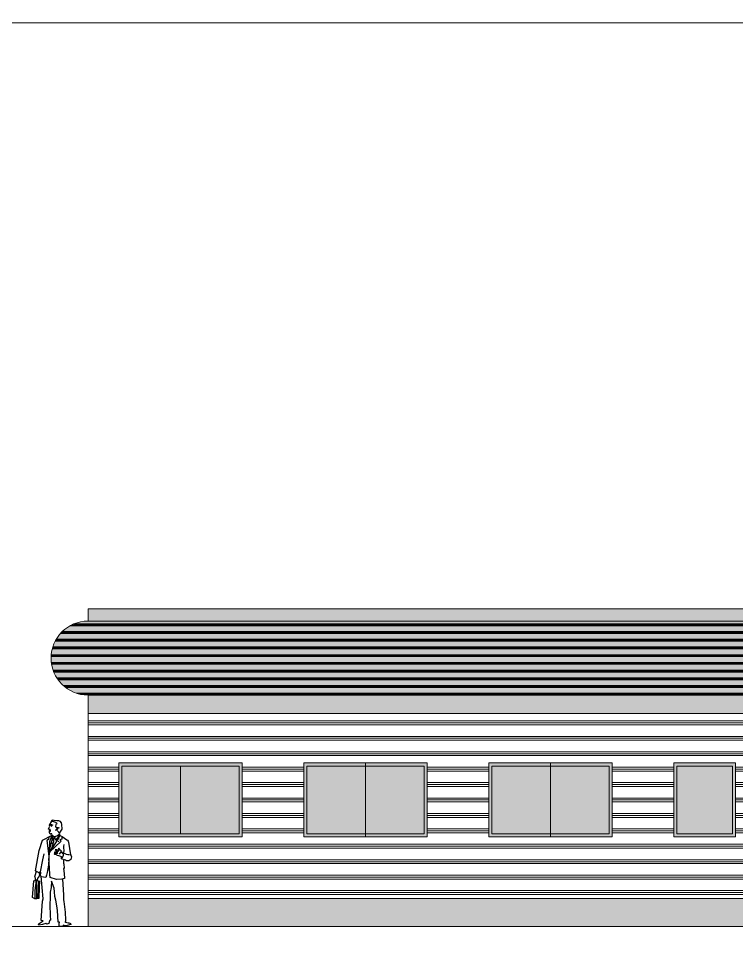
# Model space of a CAD drawing. Header units: inches. Extents: x 4 to 844, y 19 to 530.
# Drawn here: x 17.19 to 28.84, y 156.46 to 171.45 of the extents above; entities that cross this region are included whole.
import ezdxf

# ---------------------------------------------------------------- set-up
doc = ezdxf.new("R2010")
doc.units = ezdxf.units.IN
doc.header["$MEASUREMENT"] = 0
doc.layers.add('PEOPLE', color=41, linetype='Continuous')

# ---------------------------------------------------------------- blocks, each defined once
blk = doc.blocks.new('AZPED4')
at = {"color": 0, "linetype": 'ByBlock'}
for p, q in [((-2.96, 63.35), (-1.49, 65.83)), ((-1.64, 66.21), (-1.42, 66.59)), ((-1.49, 65.83), (-1.64, 66.21)), ((-1.42, 66.59), (-0.05, 66.55)), ((-0.05, 66.55), (1.69, 66.33)), ((1.69, 66.33), (2.68, 66.25)), ((2.68, 66.25), (3.57, 65.84)), ((3.57, 65.84), (4.42, 64.8)), ((-3.65, 60.97), (-2.82, 62.58)), ((-3.6, 60.81), (-3.65, 60.97)), ((-3.45, 60.63), (-3.6, 60.81)), ((-2.99, 60.44), (-3.45, 60.63)), ((-3.12, 59.39), (-3.08, 59.5)), ((-3.04, 59.29), (-3.12, 59.39)), ((-3.12, 58.44), (-2.99, 59.29)), ((-3.08, 59.5), (-2.98, 59.53)), ((-2.97, 59.87), (-2.99, 60.44)), ((-2.82, 62.58), (-2.96, 63.35)), ((4.75, 60.77), (3.06, 58.08)), ((4.42, 64.8), (4.68, 63.75)), ((4.68, 63.75), (4.75, 60.77)), ((-9.74, 46.98), (-7.44, 53.69)), ((-7.44, 53.69), (-1.27, 56.94)), ((-1.55, 57.8), (-2.25, 57.74)), ((-1.27, 56.94), (-1.55, 57.8)), ((3.06, 58.08), (3.55, 56.76)), ((3.55, 56.76), (5.02, 55.94)), ((5.02, 55.94), (7.95, 53.99)), ((7.95, 53.99), (8.49, 53.62)), ((8.49, 53.62), (8.84, 53.12)), ((2.48, 53.04), (2.86, 52.69)), ((2.86, 52.69), (2.86, 52.69)), ((6.06, 47.4), (5.94, 45.39)), ((8.84, 53.12), (9.15, 52.41)), ((9.15, 52.41), (10.32, 44.42)), ((-12, 34.19), (-9.74, 46.98)), ((4.7, 41.86), (4.59, 43.15)), ((10.5, 41.44), (10.03, 40.9)), ((10.32, 44.42), (10.78, 43.65)), ((10.79, 42.19), (10.5, 41.44)), ((10.78, 43.65), (10.9, 42.95)), ((10.9, 42.95), (10.79, 42.19)), ((6.52, 41.2), (5.79, 41.28)), ((5.79, 41.28), (5.92, 38.63)), ((6.35, 35.49), (5.96, 35.54)), ((5.96, 35.54), (6.25, 32.45)), ((6.02, 38.59), (6.35, 35.49)), ((7.16, 41.02), (6.52, 41.2)), ((7.78, 40.57), (7.16, 41.02)), ((8.15, 40.49), (7.78, 40.57)), ((9.29, 40.42), (8.15, 40.49)), ((10.03, 40.9), (9.29, 40.42)), ((-12.45, 30.18), (-11.58, 33.2)), ((-11.97, 29.34), (-12.45, 30.18)), ((-11.48, 33.92), (-12, 34.19)), ((-11.58, 33.2), (-11.48, 33.92)), ((-10.58, 29.63), (-10.86, 28.45)), ((-10.22, 29.61), (-10.58, 29.63)), ((-9.43, 31.07), (-10.22, 29.61)), ((-9.27, 33.38), (-9.65, 32.68)), ((-9.65, 32.68), (-9.43, 31.07)), ((-8.64, 33.34), (-9.27, 33.38)), ((-8.81, 30.68), (-8.64, 33.34)), ((-8.4, 30.7), (-8.81, 30.68)), ((-7.07, 16.15), (-8.4, 30.7)), ((6.25, 32.45), (6.61, 29.25)), ((-13.9, 17.1), (-12.99, 27.76)), ((-12.99, 27.76), (-12.35, 27.89)), ((-11.58, 27.86), (-12.42, 21.53)), ((-12.35, 27.89), (-11.08, 27.82)), ((-11.93, 28.09), (-11.97, 29.34)), ((-11.11, 28.39), (-11.93, 28.09)), ((-11.08, 27.82), (-11.11, 28.39)), ((-11.09, 16.68), (-11.08, 27.82)), ((-10.86, 28.45), (-10.94, 27.88)), ((-10.94, 27.88), (-9.35, 27.56)), ((-10.86, 28.45), (-10.86, 28.45)), ((-9.98, 27.68), (-10.39, 23.11)), ((-9.72, 23.76), (-9.78, 16.52)), ((-9.35, 27.56), (-9.72, 23.76)), ((-1.72, 27.51), (-2.01, 23.55)), ((-0.14, 22.99), (-1.72, 27.51)), ((5.33, 28.94), (5.9, 18.48)), ((-12.42, 21.53), (-12.31, 16.3)), ((-10.39, 23.11), (-10.46, 16.44)), ((-2.62, 20.39), (-2.66, 17.15)), ((-2.01, 23.55), (-2.62, 20.39)), ((0.1, 20.68), (-0.14, 22.99)), ((0.33, 17.73), (0.1, 20.68)), ((0.9, 15.37), (0.33, 17.73)), ((5.9, 18.48), (5.79, 16.64)), ((-12.31, 16.3), (-13.9, 17.1)), ((-11.06, 16.28), (-12.31, 16.3)), ((-10.46, 16.44), (-11.09, 16.68)), ((-11.09, 16.68), (-11.06, 16.28)), ((-9.78, 16.52), (-10.46, 16.44)), ((-8.28, 2.38), (-7.44, 14.72)), ((-7.44, 14.72), (-7.07, 16.15)), ((-2.66, 17.15), (-2.75, 12.39)), ((-2.75, 12.39), (-2.56, 5.6)), ((1.71, 11.73), (0.9, 15.37)), ((5.79, 16.64), (5.79, 15.51)), ((5.79, 15.51), (6.07, 14.48)), ((6.07, 14.48), (6.41, 12.84)), ((6.41, 12.84), (7.02, 7.64)), ((1.99, 8.87), (1.71, 11.73)), ((2.39, 1.43), (1.99, 8.87)), ((7.02, 7.64), (7.21, 2.72)), ((-9.97, -0.02), (-9.73, 0.39)), ((-9.73, 0.39), (-7, 2.26)), ((-7, 2.26), (-8.28, 2.38)), ((-5.29, 0.44), (-7.47, -0.11)), ((-4.67, 0.06), (-5.29, 0.44)), ((-3.39, 0.5), (-4.67, 0.06)), ((-3.09, 2.37), (-3.39, 0.5)), ((-2.49, 2.61), (-3.09, 2.37)), ((-2.56, 5.6), (-2.49, 2.61)), ((3.39, 1.43), (2.39, 1.43)), ((3.06, -0.34), (3.09, 0.27)), ((3.09, 0.27), (3.39, 1.43)), ((7.22, 1.85), (6.79, 1.63)), ((6.79, 1.63), (7.21, 1.36)), ((7.21, 2.72), (7.22, 1.85)), ((7.21, 1.36), (7.99, 1.04)), ((7.99, 1.04), (8.8, 0.87)), ((8.8, 0.87), (9.31, 0.84)), ((9.31, 0.84), (9.92, 0.77)), ((9.92, 0.77), (10.34, 0.44)), ((10.34, 0.44), (10.63, -0.2)), ((-9.9, -0.52), (-9.97, -0.02)), ((-7.47, -0.11), (-9.9, -0.52)), ((3.22, -1.35), (3.06, -0.34)), ((5.58, -1.19), (3.22, -1.35)), ((5.6, -0.61), (5.58, -1.19)), ((6.89, -0.94), (5.6, -0.61)), ((8.32, -0.85), (6.89, -0.94)), ((10.63, -0.2), (8.32, -0.85))]:
    blk.add_line(p, q, dxfattribs=at)
for points in [[(-1.49, 65.83), (-0.88, 65.71), (-0.49, 65.51), (0.68, 65.24), (0.8, 65.04), (1.37, 64.66), (1.73, 64.24), (1.38, 63.79), (0.96, 63.39), (0.84, 62.66), (1.01, 62.04), (1.86, 61.74), (2.55, 61.68), (3.09, 61.64), (3.09, 61.63)], [(-3.16, 60.58), (-3, 60.66), (-2.82, 60.63), (-2.54, 60.48), (-2.32, 60.64)], [(-2.97, 59.87), (-3.05, 59.78), (-2.79, 59.7), (-2.31, 59.76), (-2.16, 59.85)], [(-3.04, 59.29), (-2.74, 59.24), (-2.48, 59.4)], [(-2.41, 63.68), (-2.29, 63.6), (-1.94, 63.65), (-1.57, 63.58)], [(-2.38, 63.71), (-1.92, 63.76), (-1.42, 63.54), (-0.89, 63.21)], [(-2.21, 63.19), (-1.71, 62.9), (-1.5, 62.78), (-1.84, 62.65), (-1.86, 62.65), (-2.07, 62.47)], [(-1.9, 63), (-1.98, 62.75), (-1.91, 62.65)], [(0.82, 59.89), (1.05, 59.98), (1.22, 60.4), (1.89, 60.73), (1.96, 61.3)], [(1.28, 61.89), (1.43, 61.59), (1.8, 61.35), (2.54, 60.85)], [(3.04, 58.11), (2.6, 59), (2.03, 59.72), (1.66, 60.46)], [(-3.58, 55.65), (-3.69, 54.02), (-4.65, 53.42), (-3.52, 43.42), (-3.51, 41.95)], [(-3.13, 46.07), (-2.75, 52.79), (-1.73, 55.85), (-1.3, 56.91), (-1.3, 56.93)], [(4.85, 56.01), (4.79, 54.4), (3.57, 53.88), (4.43, 53.12), (-3.11, 46.09)], [(2.82, 55.22), (2.25, 54.38), (-3.11, 46.09)], [(-1.01, 55.25), (-1.01, 54.51), (-1.62, 53.4), (-2.46, 50.7), (-2.76, 48.69), (-2.9, 46.8)], [(-2.01, 55.05), (-1.78, 54.37), (-0.62, 55.72)], [(-0.22, 55.96), (0.55, 55.63), (-0.43, 54.43), (-0.54, 52.7), (-1.17, 50.45), (-1.78, 48.27)], [(-1.27, 56.88), (-0.55, 56.16), (0.29, 56.09), (0.29, 56.09), (1.6, 56.52), (3.24, 57.59)], [(0.13, 55.17), (0.97, 53.58), (3.44, 56.5)], [(2.82, 55.22), (3.55, 56.76)], [(5.82, 44.74), (5.39, 45.16), (5.03, 45.79), (4.7, 46.39), (4.3, 46.88), (3.83, 47.22), (3.13, 48.18), (2.89, 48.47), (2.77, 48), (2.95, 47.5), (3.21, 47.1), (2.52, 47.28), (1.58, 47.56), (0.66, 47.53), (0.7, 47.32), (0.93, 47.12), (1.4, 46.98), (1.4, 46.96), (2.16, 46.73), (2.74, 46.62), (2.16, 46.23), (0.55, 46.07), (0.2, 45.99), (0.11, 45.72), (0.38, 45.66), (0.98, 45.72), (2.23, 45.58), (1.81, 45.24), (0.71, 45.15), (0.71, 45.15), (0.05, 45.1), (-0.04, 44.87), (0.08, 44.72), (0.62, 44.64), (1.12, 44.5), (1.32, 44.27), (1.76, 44.11), (2.63, 43.98), (2.63, 43.98), (3.27, 43.72), (5.07, 42.95)], [(6.14, 50.89), (5.79, 49.56), (5.79, 49.56), (5.92, 48.56), (6.06, 47.4)], [(-8.77, 33.57), (-7.3, 41.14), (-6.46, 44.91)], [(6.61, 29.25), (4.75, 28.79), (1.48, 28.65), (-2.55, 29.76), (-2.9, 31.72), (-3.12, 35.98), (-3.51, 41.95), (-3.79, 37.66), (-4.45, 32.97), (-4.86, 31.4), (-5.45, 29.9), (-8.32, 30.22)], [(-3.11, 46.09), (-3.52, 43.42)], [(4.11, 46.2), (3.04, 44.81)], [(5.57, 41.29), (4.7, 41.86), (5.48, 43.08), (5.86, 44.02), (5.79, 45.34), (5.79, 45.34), (6.69, 45.09), (7.59, 44.75), (8.73, 44.51), (9.63, 44.5)], [(-11.48, 33.92), (-9.9, 33)]]:
    blk.add_lwpolyline(points, dxfattribs=at)
blk.add_arc((-2.38, 58.47), 0.745, 182.51475, 279.96665, dxfattribs=at)
blk.add_point((-1.58, 51.74), dxfattribs=at)

msp = doc.modelspace()

# ---------------------------------------------------------------- hatches: boundary and pattern name
at = {"lineweight": 0, "true_color": 0x293189}
h = msp.add_hatch(color=177, dxfattribs=at)
h.dxf.hatch_style = 1
h.paths.add_polyline_path([(48.72299, 161.88397), (18.32299, 161.88397), (18.32299, 161.68397), (48.72299, 161.68397)])
h.paths.add_polyline_path([(48.72299, 160.48397), (18.32299, 160.48397), (18.32299, 160.18397), (48.72299, 160.18397)])
at = {"lineweight": 0}
h = msp.add_hatch(color=256, dxfattribs=at)
h.dxf.hatch_style = 1
h.paths.add_polyline_path([(48.72299, 160.48397, 1), (48.72299, 161.68397), (18.32299, 161.68397, 1), (18.32299, 160.48397)])
at = {"lineweight": 0, "true_color": 0x4554a5}
h = msp.add_hatch(dxfattribs=at)
h.set_pattern_fill('PLAST', color=175, scale=0.5)
h.set_pattern_definition([(0, (-119.41496, 135.10793), (0, 0.125), []), (0, (-119.41496, 135.12356), (0, 0.125), []), (0, (-119.41496, 135.13918), (0, 0.125), [])])
h.paths.add_polyline_path([(48.72299, 160.48397, 1), (48.72299, 161.68397), (18.32299, 161.68397, 1), (18.32299, 160.48397)])
at = {"lineweight": 0, "true_color": 0x293189}
h = msp.add_hatch(dxfattribs=at)
h.set_pattern_fill('PLAST', color=177)
h.set_pattern_definition([(0, (-120.44203, 117.00182), (0, 0.25), []), (0, (-120.44203, 117.03307), (0, 0.25), []), (0, (-120.44203, 117.06432), (0, 0.25), [])])
h.paths.add_polyline_path([(18.32299, 160.18397), (18.32299, 157.18397), (48.72299, 157.18397), (48.72299, 160.18397)])
h.paths.add_polyline_path([(39.52299, 159.38397), (43.52299, 159.38397), (43.52299, 158.18397), (39.52299, 158.18397)], flags=16)
h.paths.add_polyline_path([(39.57299, 159.33397), (43.47299, 159.33397), (43.47299, 158.23397), (39.57299, 158.23397)], flags=0)
h.paths.add_polyline_path([(28.82299, 159.38397), (28.82299, 158.18397), (27.82299, 158.18397), (27.82299, 159.38397)], flags=16)
h.paths.add_polyline_path([(28.77299, 159.33397), (28.77299, 158.23397), (27.87299, 158.23397), (27.87299, 159.33397)], flags=0)
h.paths.add_polyline_path([(26.82299, 159.38397), (26.82299, 158.18397), (24.82299, 158.18397), (24.82299, 159.38397)], flags=16)
h.paths.add_polyline_path([(26.77299, 159.33397), (26.77299, 158.23397), (24.87299, 158.23397), (24.87299, 159.33397)], flags=0)
h.paths.add_polyline_path([(45.52299, 159.38397), (47.52299, 159.38397), (47.52299, 158.18397), (45.52299, 158.18397)], flags=16)
h.paths.add_polyline_path([(45.57299, 159.33397), (47.47299, 159.33397), (47.47299, 158.23397), (45.57299, 158.23397)], flags=0)
h.paths.add_polyline_path([(23.82299, 159.38397), (23.82299, 158.18397), (21.82299, 158.18397), (21.82299, 159.38397)], flags=16)
h.paths.add_polyline_path([(23.77299, 159.33397), (23.77299, 158.23397), (21.87299, 158.23397), (21.87299, 159.33397)], flags=0)
h.paths.add_polyline_path([(20.82299, 159.38397), (20.82299, 158.18397), (18.82299, 158.18397), (18.82299, 159.38397)], flags=16)
h.paths.add_polyline_path([(20.77299, 159.33397), (20.77299, 158.23397), (18.87299, 158.23397), (18.87299, 159.33397)], flags=0)
at = {"lineweight": 0}
h = msp.add_hatch(color=34, dxfattribs=at)
h.dxf.hatch_style = 1
h.paths.add_polyline_path([(20.82299, 159.38397), (19.82299, 159.38397), (19.82299, 159.33397), (20.77299, 159.33397), (20.77299, 158.23397), (19.82299, 158.23397), (19.82299, 158.18397), (20.82299, 158.18397)])
h.paths.add_polyline_path([(19.82299, 159.38397), (18.82299, 159.38397), (18.82299, 158.18397), (19.82299, 158.18397), (19.82299, 158.23397), (18.87299, 158.23397), (18.87299, 159.33397), (19.82299, 159.33397)])
h = msp.add_hatch(color=256, dxfattribs=at)
h.dxf.hatch_style = 1
h.set_gradient(color1=(173, 221, 247))
h.paths.add_polyline_path([(19.82299, 159.33397), (18.87299, 159.33397), (18.87299, 158.23397), (19.82299, 158.23397)])
h.paths.add_polyline_path([(20.77299, 159.33397), (19.82299, 159.33397), (19.82299, 158.23397), (20.77299, 158.23397)])
h = msp.add_hatch(color=34, dxfattribs=at)
h.dxf.hatch_style = 1
h.paths.add_polyline_path([(23.82299, 159.38397), (22.82299, 159.38397), (22.82299, 159.33397), (23.77299, 159.33397), (23.77299, 158.23397), (22.82299, 158.23397), (22.82299, 158.18397), (23.82299, 158.18397)])
h.paths.add_polyline_path([(22.82299, 159.38397), (21.82299, 159.38397), (21.82299, 158.18397), (22.82299, 158.18397), (22.82299, 158.23397), (21.87299, 158.23397), (21.87299, 159.33397), (22.82299, 159.33397)])
h = msp.add_hatch(color=256, dxfattribs=at)
h.dxf.hatch_style = 1
h.set_gradient(color1=(173, 221, 247))
h.paths.add_polyline_path([(22.82299, 159.33397), (21.87299, 159.33397), (21.87299, 158.23397), (22.82299, 158.23397)])
h.paths.add_polyline_path([(23.77299, 159.33397), (22.82299, 159.33397), (22.82299, 158.23397), (23.77299, 158.23397)])
h = msp.add_hatch(color=34, dxfattribs=at)
h.dxf.hatch_style = 1
h.paths.add_polyline_path([(26.82299, 159.38397), (25.82299, 159.38397), (25.82299, 159.33397), (26.77299, 159.33397), (26.77299, 158.23397), (25.82299, 158.23397), (25.82299, 158.18397), (26.82299, 158.18397)])
h.paths.add_polyline_path([(25.82299, 159.38397), (24.82299, 159.38397), (24.82299, 158.18397), (25.82299, 158.18397), (25.82299, 158.23397), (24.87299, 158.23397), (24.87299, 159.33397), (25.82299, 159.33397)])
h = msp.add_hatch(color=256, dxfattribs=at)
h.dxf.hatch_style = 1
h.set_gradient(color1=(173, 221, 247))
h.paths.add_polyline_path([(25.82299, 159.33397), (24.87299, 159.33397), (24.87299, 158.23397), (25.82299, 158.23397)])
h.paths.add_polyline_path([(26.77299, 159.33397), (25.82299, 159.33397), (25.82299, 158.23397), (26.77299, 158.23397)])
h = msp.add_hatch(color=34, dxfattribs=at)
h.dxf.hatch_style = 1
h.paths.add_polyline_path([(27.82299, 158.18397), (28.82299, 158.18397), (28.82299, 159.38397), (27.82299, 159.38397)])
h.paths.add_polyline_path([(27.87299, 158.23397), (28.77299, 158.23397), (28.77299, 159.33397), (27.87299, 159.33397)], flags=16)
h = msp.add_hatch(color=256, dxfattribs=at)
h.dxf.hatch_style = 1
h.set_gradient(color1=(173, 221, 247))
h.paths.add_polyline_path([(27.87299, 158.23397), (28.77299, 158.23397), (28.77299, 159.33397), (27.87299, 159.33397)])
at = {"lineweight": 0, "true_color": 0x636466}
h = msp.add_hatch(color=251, dxfattribs=at)
h.dxf.hatch_style = 1
h.paths.add_polyline_path([(48.72299, 157.18397), (18.32299, 157.18397), (18.32299, 156.73397), (48.72299, 156.73397)])

# ---------------------------------------------------------------- linework, layer by layer
at = {"lineweight": 0}
for p, q in [((18.32299, 161.88397), (48.72299, 161.88397)), ((18.32299, 161.68397), (18.32299, 161.88397)), ((18.32299, 161.68397), (48.72299, 161.68397)), ((18.32299, 160.48397), (48.72299, 160.48397)), ((18.32299, 160.48397), (48.72299, 160.48397)), ((18.32299, 160.18397), (48.72299, 160.18397)), ((18.82299, 159.38397), (20.82299, 159.38397)), ((21.82299, 159.38397), (23.82299, 159.38397)), ((21.82299, 159.38397), (23.82299, 159.38397)), ((24.82299, 159.38397), (26.82299, 159.38397)), ((24.82299, 159.38397), (26.82299, 159.38397)), ((27.82299, 159.38397), (28.82299, 159.38397)), ((18.82299, 158.18397), (20.82299, 158.18397)), ((21.82299, 158.18397), (23.82299, 158.18397)), ((21.82299, 158.18397), (23.82299, 158.18397)), ((24.82299, 158.18397), (26.82299, 158.18397)), ((24.82299, 158.18397), (26.82299, 158.18397)), ((27.82299, 158.18397), (28.82299, 158.18397)), ((18.32299, 157.18397), (48.72299, 157.18397)), ((6.10626, 156.73397), (59.26807, 156.73397))]:
    msp.add_line(p, q, dxfattribs=at)
at = {"color": 40, "lineweight": 0, "true_color": 0xf8d731}
for p, q in [((18.32299, 156.73397), (18.32299, 160.48397)), ((18.82299, 159.38397), (18.82299, 158.18397)), ((19.82299, 159.33397), (19.82299, 158.23397)), ((20.82299, 159.38397), (20.82299, 158.18397)), ((21.82299, 159.38397), (21.82299, 158.18397)), ((21.82299, 159.38397), (21.82299, 158.18397)), ((22.82299, 159.38397), (22.82299, 158.18397)), ((22.82299, 159.33397), (22.82299, 158.23397)), ((23.82299, 159.38397), (23.82299, 158.18397)), ((23.82299, 159.38397), (23.82299, 158.18397)), ((24.82299, 159.38397), (24.82299, 158.18397)), ((24.82299, 159.38397), (24.82299, 158.18397)), ((25.82299, 159.38397), (25.82299, 158.18397)), ((25.82299, 159.33397), (25.82299, 158.23397)), ((26.82299, 159.38397), (26.82299, 158.18397)), ((26.82299, 159.38397), (26.82299, 158.18397)), ((27.82299, 159.38397), (27.82299, 158.18397)), ((28.82299, 159.38397), (28.82299, 158.18397))]:
    msp.add_line(p, q, dxfattribs=at)
at = {"lineweight": 0}
for points in [[(6.10626, 189.48967), (59.26807, 189.48967), (59.26807, 171.38356), (6.10626, 171.38356)], [(6.10626, 171.38356), (59.26807, 171.38356), (59.26807, 153.27746), (6.10626, 153.27746)], [(18.82299, 159.38397), (20.82299, 159.38397), (20.82299, 158.18397), (18.82299, 158.18397)], [(18.87299, 159.33397), (20.77299, 159.33397), (20.77299, 158.23397), (18.87299, 158.23397)], [(21.82299, 159.38397), (23.82299, 159.38397), (23.82299, 158.18397), (21.82299, 158.18397)], [(21.87299, 159.33397), (23.77299, 159.33397), (23.77299, 158.23397), (21.87299, 158.23397)], [(24.82299, 159.38397), (26.82299, 159.38397), (26.82299, 158.18397), (24.82299, 158.18397)], [(24.87299, 159.33397), (26.77299, 159.33397), (26.77299, 158.23397), (24.87299, 158.23397)], [(27.82299, 159.38397), (28.82299, 159.38397), (28.82299, 158.18397), (27.82299, 158.18397)], [(27.87299, 159.33397), (28.77299, 159.33397), (28.77299, 158.23397), (27.87299, 158.23397)]]:
    msp.add_lwpolyline(points, close=True, dxfattribs=at)
msp.add_arc((18.32299, 161.08397), 0.6, 90, 270, dxfattribs=at)

# ---------------------------------------------------------------- block references
at = {"layer": 'PEOPLE', "lineweight": 0, "xscale": 0.0254, "yscale": 0.0254, "zscale": 0.0254}
msp.add_blockref('AZPED4', (17.77515, 156.76832), dxfattribs=at)

doc.saveas('drawing.dxf')
